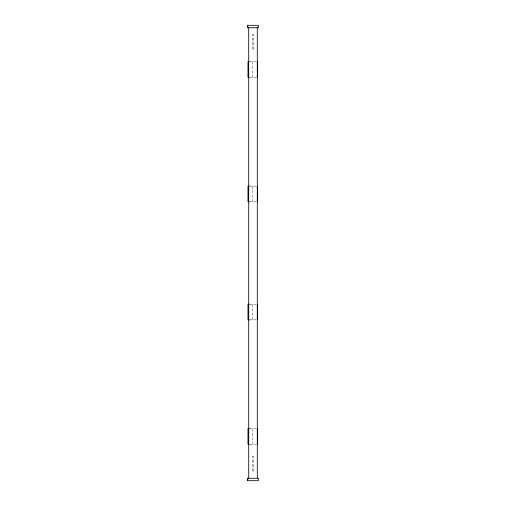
<?xml version="1.0" encoding="UTF-8"?>
<svg xmlns="http://www.w3.org/2000/svg" width="506" height="506" viewBox="0 0 506 506"><rect width="100%" height="100%" fill="white"/><g stroke="black" fill="none" stroke-linecap="round" stroke-linejoin="round"><path stroke-width="0.38" stroke-dasharray="2.53 1.9" d="M249.338 61.719L257.51 61.719M249.338 77.374L257.51 77.374M249.338 186.145L257.51 186.145M249.338 201.799L257.51 201.799M249.338 304.201L257.51 304.201M249.338 319.855L257.51 319.855M249.338 428.626L257.51 428.626M249.338 444.281L257.51 444.281M252.741 61.719L252.741 77.374M252.741 186.145L252.741 201.799M252.741 304.201L252.741 319.855M252.741 428.626L252.741 444.281M253.607 34.402L252.393 34.402L252.393 49.575L253.607 49.575L253.607 34.402M253.607 456.425L252.393 456.425L252.393 471.598L253.607 471.598L253.607 456.425"/><path stroke-width="0.76" d="M257.51 201.799L257.51 186.145M257.51 77.374L257.51 61.719M247.687 25.3L258.313 25.3L258.313 27.729L247.687 27.729L247.687 25.3L247.693 27.729M249.338 61.719L247.978 61.719L247.978 77.374L249.338 77.374M249.338 186.145L247.978 186.145L247.978 201.799L249.338 201.799M249.338 304.201L247.978 304.201L247.978 319.855L249.338 319.855M249.338 428.626L247.978 428.626L247.978 444.281L249.338 444.281M247.687 478.271L258.313 478.271L258.313 480.7L247.687 480.7L247.687 478.271L247.693 480.7M257.51 304.201L257.51 319.855M257.51 428.626L257.51 444.281M257.295 27.729L257.295 478.271M248.705 27.729L248.705 478.271"/></g></svg>
